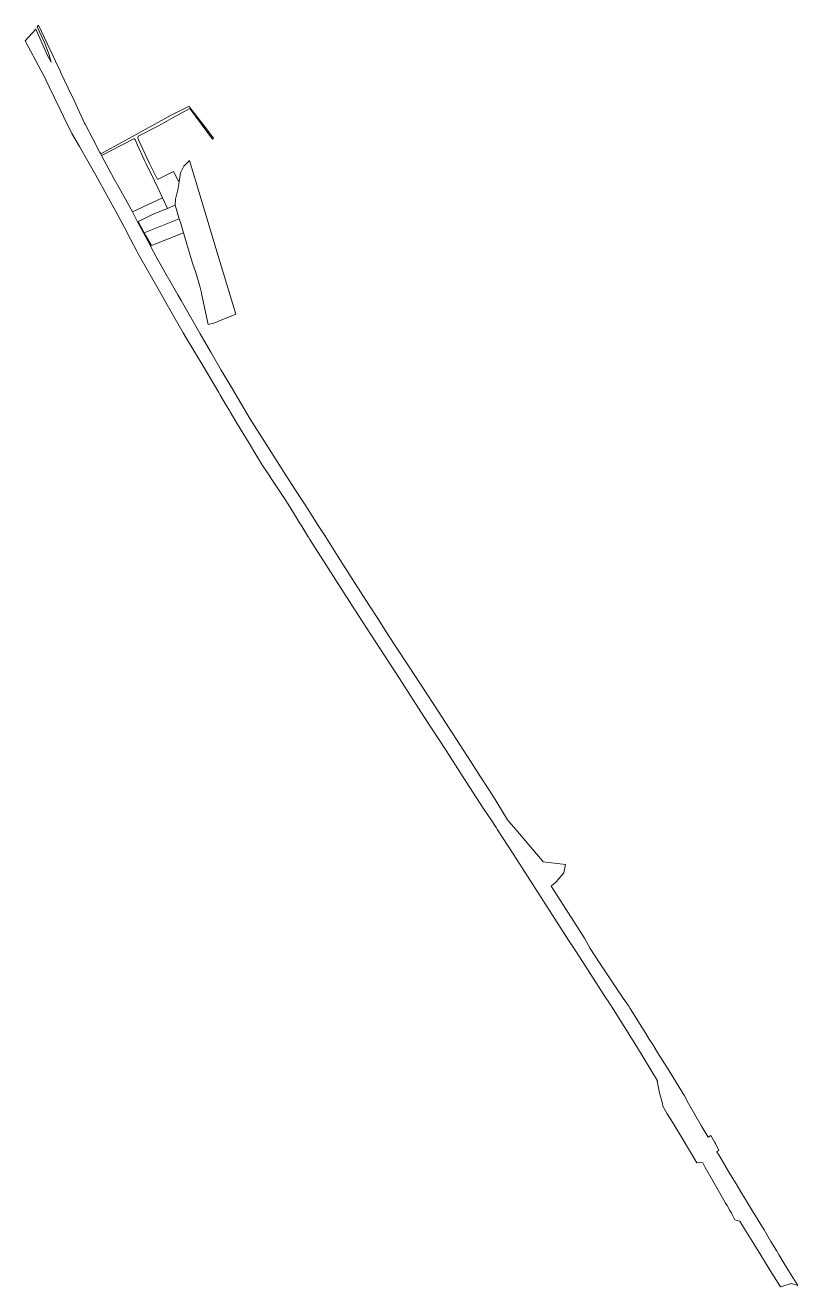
# Model space of a CAD drawing. Header units: metres. Extents: x 7513791 to 7515084, y 4691573 to 4693683.
import ezdxf

# ---------------------------------------------------------------- set-up
doc = ezdxf.new("R2010")
doc.units = ezdxf.units.M
doc.layers.add('Parc-Baz', color=7, linetype='Continuous', lineweight=0)

msp = doc.modelspace()

# ---------------------------------------------------------------- linework, layer by layer
at = {"layer": 'Parc-Baz'}
for points in [[(7514951.39, 4691800.54), (7514949.655, 4691799.389), (7514948.41, 4691798.22), (7514951.36, 4691793.288), (7514963.314, 4691773.299), (7514969.693, 4691762.731), (7514982.07, 4691742.23), (7514982.577, 4691741.388), (7514984.44, 4691738.32), (7514990.18, 4691728.865), (7514992.87, 4691724.43), (7515002.34, 4691708.84), (7515007.41, 4691700.49), (7515017.21, 4691684.34), (7515027.218, 4691667.859), (7515038.871, 4691648.67), (7515048.15, 4691633.39), (7515052.78, 4691625.76), (7515064.501, 4691606.451), (7515078.099, 4691584.043), (7515083.727, 4691574.769), (7515073.088, 4691578.473), (7515054.837, 4691572.844), (7515040.448, 4691595.754), (7515017.268, 4691633.091), (7515013.015, 4691639.958), (7514996.213, 4691667.086), (7514986.595, 4691682.614), (7514978.107, 4691684.85), (7514972.732, 4691695.832), (7514970.282, 4691700.332), (7514965.302, 4691708.972), (7514962.65, 4691712.791), (7514960.152, 4691717.552), (7514948.335, 4691738.371), (7514941.764, 4691749.949), (7514928.928, 4691772.563), (7514924.64, 4691780.325), (7514921.115, 4691781.031), (7514914.915, 4691780.331), (7514888.349, 4691824.132), (7514873.871, 4691848.002), (7514865.01, 4691862.21), (7514857.96, 4691874.78), (7514857.11, 4691879.28), (7514852.14, 4691896.95), (7514848.19, 4691917.007), (7514849.091, 4691917.3), (7514813.942, 4691975.416), (7514775.314, 4692036.675), (7514765.122, 4692052.48), (7514765.115, 4692052.491), (7514763.325, 4692055.263), (7514728.68, 4692109.066), (7514712.328, 4692134.434), (7514700.3, 4692152.545), (7514608.725, 4692295.082), (7514581.496, 4692337.303), (7514578.966, 4692341.142), (7514570.457, 4692353.815), (7514558.496, 4692371.629), (7514528.517, 4692417.488), (7514502.036, 4692459.326), (7514495.529, 4692469.607), (7514458.181, 4692526.526), (7514417.443, 4692590.165), (7514376.465, 4692652.904), (7514347.737, 4692697.539), (7514324.76, 4692733.15), (7514267.006, 4692822.849), (7514264.66, 4692826.68), (7514264.41, 4692827.1), (7514252.42, 4692846.68), (7514250.04, 4692850.56), (7514241.44, 4692864.58), (7514230.92, 4692881.74), (7514226.04, 4692889.7), (7514207.12, 4692917.97), (7514196.408, 4692933.968), (7514188.046, 4692946.458), (7514173.677, 4692970.258), (7514165.468, 4692983.852), (7514160.187, 4692992.597), (7514157.263, 4692997.442), (7514149.028, 4693011.087), (7514146.818, 4693014.747), (7514133.826, 4693036.481), (7514132.719, 4693038.326), (7514127.824, 4693046.515), (7514116.54, 4693065.396), (7514114.614, 4693068.619), (7514087.862, 4693113.535), (7514060.935, 4693158.924), (7514055.455, 4693168.435), (7514030.725, 4693211.593), (7514013.556, 4693241.712), (7513993.338, 4693277.141), (7513980.138, 4693300.351), (7513977.604, 4693305.169), (7513967.059, 4693325.22), (7513956.97, 4693344.41), (7513941.78, 4693372.42), (7513927.65, 4693398.486), (7513920.823, 4693410.91), (7513915.87, 4693419.924), (7513909.313, 4693431.858), (7513895.794, 4693455.262), (7513881.464, 4693480.069), (7513869.006, 4693501.636), (7513867.782, 4693504.175), (7513864.394, 4693511.207), (7513860.776, 4693518.726), (7513849.48, 4693542.05), (7513831.22, 4693579.93), (7513825.549, 4693591.814), (7513823.59, 4693595.48), (7513817.09, 4693607.96), (7513790.875, 4693656.978), (7513808.422, 4693676.131), (7513828.27, 4693632.362), (7513834.464, 4693621.043), (7513830.75, 4693633.442), (7513822.961, 4693653.731), (7513810.822, 4693680.211), (7513812.91, 4693682.89), (7513827.37, 4693652.47), (7513841.44, 4693622.91), (7513844.96, 4693615.5), (7513847.43, 4693610.31), (7513851.26, 4693602.25), (7513862.95, 4693577.69), (7513872.68, 4693557.24), (7513890.109, 4693519.348), (7513891.25, 4693517.34), (7513904.008, 4693492.819), (7513915.949, 4693469.883), (7513916.06, 4693469.67), (7513917.154, 4693467.569), (7513918.58, 4693464.82), (7513939.763, 4693425.59), (7513947.832, 4693410.646), (7513961.7, 4693386.93), (7513970.21, 4693370.62), (7513978.71, 4693354.309), (7513988.859, 4693335.39), (7513992.609, 4693328.399), (7514000.609, 4693313.979), (7514001.339, 4693312.12), (7514009.598, 4693296.71), (7514026.887, 4693266.101), (7514035.367, 4693251.191), (7514046.376, 4693231.901), (7514051.706, 4693222.601), (7514078.594, 4693175.812), (7514083.726, 4693166.525), (7514101.629, 4693135.879), (7514118.54, 4693106), (7514136.424, 4693076.633), (7514166.769, 4693024.966), (7514201.675, 4692970.033), (7514208.586, 4692959.157), (7514223.249, 4692936.401), (7514236.055, 4692916.527), (7514252.69, 4692890.71), (7514260.23, 4692878.92), (7514268.85, 4692865.45), (7514281.24, 4692846.08), (7514292.03, 4692829.21), (7514294.87, 4692824.78), (7514314.49, 4692793.91), (7514334.15, 4692763.06), (7514366.02, 4692713.52), (7514382.11, 4692688.84), (7514397.97, 4692664.08), (7514445.064, 4692592.118), (7514481.877, 4692535.854), (7514537.22, 4692450.13), (7514552.89, 4692425.88), (7514566.66, 4692404.59), (7514577.38, 4692387.99), (7514597.745, 4692353.801), (7514600.992, 4692350.391), (7514611.836, 4692337.702), (7514639.963, 4692304.791), (7514656.749, 4692285.15), (7514657.86, 4692283.85), (7514694.954, 4692278.91), (7514691.951, 4692265.204), (7514679.251, 4692250.299), (7514671.199, 4692242.774), (7514677.11, 4692233.688), (7514699.954, 4692197.999), (7514726.988, 4692156.172), (7514736.188, 4692138.837), (7514752.966, 4692112.813), (7514779.626, 4692072.813), (7514781.855, 4692069.433), (7514791.377, 4692055.691), (7514800.917, 4692041.924), (7514803.314, 4692038.464), (7514809.912, 4692027.863), (7514818.82, 4692013.45), (7514829.52, 4691996.31), (7514835.215, 4691987.186), (7514840.907, 4691978.067), (7514849.196, 4691964.749), (7514856.972, 4691952.256), (7514868.301, 4691934.056), (7514885.202, 4691906.902), (7514894.111, 4691891.983), (7514901.12, 4691879.517), (7514921.967, 4691842.438), (7514933.587, 4691823.007), (7514938.11, 4691825.94), (7514944.99, 4691813.99), (7514945.97, 4691812.27), (7514951.39, 4691800.54)], [(7514105.858, 4693494.257), (7514104.37, 4693492.1), (7514066.1, 4693543.83), (7514038.53, 4693528.51), (7514018.72, 4693517.51), (7514012.53, 4693514.23), (7513996.99, 4693506), (7513993.18, 4693503.98), (7513980.13, 4693497.07), (7513979.28, 4693494.36), (7513980.48, 4693491.16), (7513998.74, 4693451.73), (7514012.01, 4693424.88), (7514038.87, 4693438.34), (7514046.79, 4693423.43), (7514048.25, 4693420.68), (7514046.062, 4693407.463), (7514042.602, 4693392.194), (7514041.631, 4693381.835), (7514028.92, 4693376.54), (7514020.7, 4693394.2), (7514012.93, 4693410.9), (7514007.49, 4693422.58), (7513992.985, 4693452.055), (7513990.61, 4693456.88), (7513979, 4693482.55), (7513974.7, 4693491.64), (7513973.4, 4693493.03), (7513972.38, 4693493.13), (7513918.58, 4693464.82), (7513917.154, 4693467.569), (7513927.375, 4693473.485), (7513964.095, 4693493.513), (7514035.017, 4693532.228), (7514065.013, 4693547.412), (7514066.547, 4693545.44), (7514092.051, 4693512.43), (7514105.858, 4693494.257)], [(7514050.943, 4693435.792), (7514056.544, 4693447.221), (7514065.645, 4693456.418), (7514085.131, 4693392.08), (7514113.313, 4693299.029), (7514143.412, 4693199.647), (7514119.895, 4693190.07), (7514106.554, 4693184.821), (7514096.994, 4693182.341), (7514086.056, 4693234.429), (7514085.896, 4693235.419), (7514082.864, 4693246.197), (7514075.737, 4693270.798), (7514071.488, 4693283.358), (7514061.379, 4693316.947), (7514056.48, 4693333.726), (7514055.75, 4693335.586), (7514051.04, 4693351.356), (7514048.714, 4693358.892), (7514041.631, 4693381.835), (7514042.602, 4693392.194), (7514046.062, 4693407.463), (7514048.25, 4693420.68), (7514050.943, 4693435.792)], [(7514028.92, 4693376.54), (7514005.011, 4693366.667), (7513988.011, 4693358.728), (7513979.727, 4693354.859), (7513978.71, 4693354.309), (7513970.21, 4693370.62), (7514020.7, 4693394.2), (7514028.92, 4693376.54)], [(7513990.192, 4693335.914), (7513979.727, 4693354.859), (7513988.011, 4693358.728), (7514005.011, 4693366.667), (7514028.92, 4693376.54), (7514041.631, 4693381.835), (7514048.714, 4693358.892), (7513990.192, 4693335.914)], [(7513979.727, 4693354.859), (7513990.192, 4693335.914), (7513988.859, 4693335.39), (7513978.71, 4693354.309), (7513979.727, 4693354.859)], [(7514002.07, 4693314.55), (7513990.192, 4693335.914), (7514048.714, 4693358.892), (7514051.04, 4693351.356), (7514055.75, 4693335.586), (7514002.07, 4693314.55)], [(7513990.192, 4693335.914), (7514002.07, 4693314.55), (7514000.609, 4693313.979), (7513992.609, 4693328.399), (7513988.859, 4693335.39), (7513990.192, 4693335.914)]]:
    msp.add_lwpolyline(points, close=True, dxfattribs=at)

doc.saveas('drawing.dxf')
